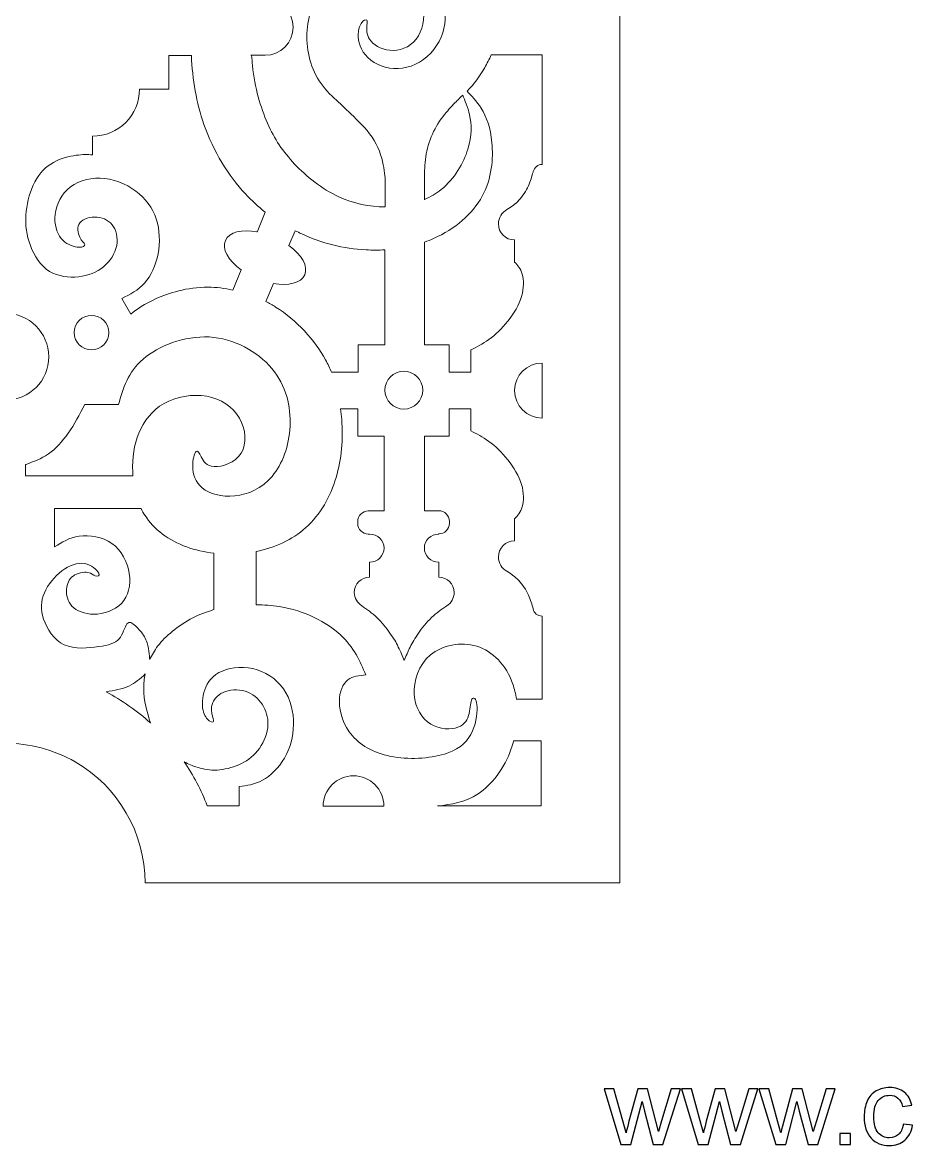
# Model space of a CAD drawing. Header units: centimetres. Extents: x -9.9 to 31.1, y -6.7 to 14.3.
# Drawn here: x 15.31 to 20, y -6.62 to -0.71 of the extents above; entities that cross this region are included whole.
import ezdxf

# ---------------------------------------------------------------- set-up
doc = ezdxf.new("R2010")
doc.units = ezdxf.units.CM
doc.header["$MEASUREMENT"] = 0
doc.layers.add('Layer 1', color=7, linetype='Continuous')

msp = doc.modelspace()

# ---------------------------------------------------------------- linework, layer by layer
at = {"layer": 'Layer 1', "lineweight": 9}
for points, knots in [([(14.488, -5.241), (14.488, -5.241), (11.988, -5.241), (11.988, -5.241), (11.988, -5.241), (11.988, -5.241), (11.988, 3.991), (11.988, 3.991), (11.988, 3.991), (11.988, 3.991), (12.222, 3.991), (12.222, 3.991), (12.222, 3.991), (12.302, 4.462), (12.648, 4.843), (13.11, 4.967), (13.11, 4.967), (13.11, 4.967), (13.11, 5.298), (13.11, 5.298), (13.11, 5.298), (13.11, 5.298), (15.224, 5.298), (15.224, 5.298), (15.224, 5.298), (15.224, 5.298), (17.338, 5.298), (17.338, 5.298), (17.338, 5.298), (17.338, 5.298), (17.338, 4.967), (17.338, 4.967), (17.338, 4.967), (17.8, 4.843), (18.147, 4.461), (18.226, 3.991), (18.226, 3.991), (18.226, 3.991), (18.46, 3.991), (18.46, 3.991), (18.46, 3.991), (18.46, 3.991), (18.46, -5.241), (18.46, -5.241), (18.46, -5.241), (18.46, -5.241), (15.96, -5.241), (15.96, -5.241), (15.96, -5.241), (15.96, -4.978), (15.82, -4.736), (15.592, -4.604), (15.592, -4.604), (15.478, -4.538), (15.351, -4.506), (15.224, -4.506), (15.224, -4.506), (15.097, -4.506), (14.97, -4.539), (14.856, -4.604), (14.856, -4.604), (14.628, -4.735), (14.488, -4.978), (14.488, -5.241)], [0, 0, 0, 0, 0.0588235, 0.0588235, 0.0588235, 0.0588235, 0.1176471, 0.1176471, 0.1176471, 0.1176471, 0.1764706, 0.1764706, 0.1764706, 0.1764706, 0.2352941, 0.2352941, 0.2352941, 0.2352941, 0.2941176, 0.2941176, 0.2941176, 0.2941176, 0.3529412, 0.3529412, 0.3529412, 0.3529412, 0.4117647, 0.4117647, 0.4117647, 0.4117647, 0.4705882, 0.4705882, 0.4705882, 0.4705882, 0.5294118, 0.5294118, 0.5294118, 0.5294118, 0.5882353, 0.5882353, 0.5882353, 0.5882353, 0.6470588, 0.6470588, 0.6470588, 0.6470588, 0.7058824, 0.7058824, 0.7058824, 0.7058824, 0.7647059, 0.7647059, 0.7647059, 0.7647059, 0.8235294, 0.8235294, 0.8235294, 0.8235294, 0.8823529, 0.8823529, 0.8823529, 0.8823529, 1, 1, 1, 1]), ([(16.518, -0.882), (16.518, -0.882), (16.592, -0.882), (16.592, -0.882), (16.592, -0.882), (16.674, -0.882), (16.74, -0.816), (16.74, -0.734), (16.74, -0.734), (16.74, -0.652), (16.674, -0.586), (16.592, -0.586), (16.592, -0.586), (16.592, -0.586), (16.542, -0.586), (16.542, -0.586), (16.542, -0.586), (16.543, -0.584), (16.543, -0.582), (16.544, -0.58), (16.544, -0.58), (16.572, -0.475), (16.624, -0.399), (16.691, -0.339), (16.691, -0.339), (16.739, -0.297), (16.794, -0.264), (16.854, -0.241), (16.854, -0.241), (16.854, -0.243), (16.854, -0.244), (16.854, -0.246), (16.854, -0.246), (16.854, -0.328), (16.92, -0.394), (17.002, -0.394), (17.002, -0.394), (17.084, -0.394), (17.15, -0.328), (17.15, -0.246), (17.15, -0.246), (17.15, -0.235), (17.149, -0.225), (17.147, -0.214), (17.147, -0.214), (17.162, -0.217), (17.176, -0.22), (17.191, -0.224), (17.191, -0.224), (17.275, -0.246), (17.354, -0.286), (17.411, -0.348), (17.411, -0.348), (17.468, -0.41), (17.504, -0.492), (17.524, -0.565), (17.524, -0.565), (17.544, -0.638), (17.548, -0.702), (17.528, -0.764), (17.528, -0.764), (17.508, -0.826), (17.463, -0.885), (17.406, -0.918), (17.406, -0.918), (17.35, -0.952), (17.282, -0.96), (17.225, -0.945), (17.225, -0.945), (17.168, -0.93), (17.122, -0.892), (17.1, -0.849), (17.1, -0.849), (17.078, -0.807), (17.08, -0.76), (17.089, -0.732), (17.089, -0.732), (17.099, -0.704), (17.116, -0.695), (17.124, -0.695), (17.124, -0.695), (17.132, -0.696), (17.131, -0.706), (17.129, -0.725), (17.129, -0.725), (17.127, -0.744), (17.125, -0.771), (17.143, -0.798), (17.143, -0.798), (17.161, -0.825), (17.201, -0.851), (17.249, -0.856), (17.249, -0.856), (17.297, -0.86), (17.354, -0.842), (17.388, -0.798), (17.388, -0.798), (17.422, -0.754), (17.434, -0.684), (17.426, -0.627), (17.426, -0.627), (17.418, -0.57), (17.391, -0.527), (17.354, -0.49), (17.354, -0.49), (17.317, -0.454), (17.271, -0.424), (17.206, -0.416), (17.206, -0.416), (17.141, -0.407), (17.057, -0.419), (16.99, -0.453), (16.99, -0.453), (16.923, -0.487), (16.873, -0.542), (16.843, -0.62), (16.843, -0.62), (16.813, -0.698), (16.802, -0.798), (16.824, -0.889), (16.824, -0.889), (16.845, -0.98), (16.898, -1.062), (16.969, -1.119), (16.969, -1.119), (16.996, -1.145), (17.023, -1.17), (17.059, -1.205), (17.059, -1.205), (17.094, -1.239), (17.138, -1.283), (17.167, -1.331), (17.167, -1.331), (17.196, -1.38), (17.211, -1.434), (17.218, -1.474), (17.218, -1.474), (17.225, -1.515), (17.225, -1.542), (17.225, -1.569), (17.225, -1.569), (17.225, -1.569), (17.225, -1.681), (17.225, -1.681), (17.225, -1.681), (17.142, -1.681), (17.057, -1.663), (16.98, -1.627), (16.98, -1.627), (16.89, -1.586), (16.81, -1.52), (16.748, -1.455), (16.748, -1.455), (16.686, -1.389), (16.642, -1.324), (16.605, -1.24), (16.605, -1.24), (16.568, -1.156), (16.538, -1.054), (16.526, -0.936), (16.526, -0.936), (16.524, -0.918), (16.523, -0.9), (16.521, -0.881), (16.521, -0.881), (16.521, -0.881), (16.518, -0.882), (16.518, -0.882)], [0, 0, 0, 0, 0.0232558, 0.0232558, 0.0232558, 0.0232558, 0.0465116, 0.0465116, 0.0465116, 0.0465116, 0.0697674, 0.0697674, 0.0697674, 0.0697674, 0.0930233, 0.0930233, 0.0930233, 0.0930233, 0.1162791, 0.1162791, 0.1162791, 0.1162791, 0.1395349, 0.1395349, 0.1395349, 0.1395349, 0.1627907, 0.1627907, 0.1627907, 0.1627907, 0.1860465, 0.1860465, 0.1860465, 0.1860465, 0.2093023, 0.2093023, 0.2093023, 0.2093023, 0.2325581, 0.2325581, 0.2325581, 0.2325581, 0.255814, 0.255814, 0.255814, 0.255814, 0.2790698, 0.2790698, 0.2790698, 0.2790698, 0.3023256, 0.3023256, 0.3023256, 0.3023256, 0.3255814, 0.3255814, 0.3255814, 0.3255814, 0.3488372, 0.3488372, 0.3488372, 0.3488372, 0.372093, 0.372093, 0.372093, 0.372093, 0.3953488, 0.3953488, 0.3953488, 0.3953488, 0.4186047, 0.4186047, 0.4186047, 0.4186047, 0.4418605, 0.4418605, 0.4418605, 0.4418605, 0.4651163, 0.4651163, 0.4651163, 0.4651163, 0.4883721, 0.4883721, 0.4883721, 0.4883721, 0.5116279, 0.5116279, 0.5116279, 0.5116279, 0.5348837, 0.5348837, 0.5348837, 0.5348837, 0.5581395, 0.5581395, 0.5581395, 0.5581395, 0.5813953, 0.5813953, 0.5813953, 0.5813953, 0.6046512, 0.6046512, 0.6046512, 0.6046512, 0.627907, 0.627907, 0.627907, 0.627907, 0.6511628, 0.6511628, 0.6511628, 0.6511628, 0.6744186, 0.6744186, 0.6744186, 0.6744186, 0.6976744, 0.6976744, 0.6976744, 0.6976744, 0.7209302, 0.7209302, 0.7209302, 0.7209302, 0.744186, 0.744186, 0.744186, 0.744186, 0.7674419, 0.7674419, 0.7674419, 0.7674419, 0.7906977, 0.7906977, 0.7906977, 0.7906977, 0.8139535, 0.8139535, 0.8139535, 0.8139535, 0.8372093, 0.8372093, 0.8372093, 0.8372093, 0.8604651, 0.8604651, 0.8604651, 0.8604651, 0.8837209, 0.8837209, 0.8837209, 0.8837209, 0.9069767, 0.9069767, 0.9069767, 0.9069767, 0.9302326, 0.9302326, 0.9302326, 0.9302326, 0.9534884, 0.9534884, 0.9534884, 0.9534884, 1, 1, 1, 1]), ([(16.55, -1.812), (16.47, -1.797), (16.403, -1.813), (16.383, -1.857), (16.383, -1.857), (16.363, -1.902), (16.399, -1.964), (16.467, -2.013), (16.467, -2.013), (16.467, -2.013), (16.423, -2.119), (16.423, -2.119), (16.423, -2.119), (16.379, -2.109), (16.335, -2.104), (16.293, -2.104), (16.293, -2.104), (16.18, -2.103), (16.084, -2.135), (16.019, -2.164), (16.019, -2.164), (15.954, -2.193), (15.919, -2.219), (15.885, -2.245), (15.885, -2.245), (15.885, -2.245), (15.838, -2.163), (15.838, -2.163), (15.838, -2.163), (15.881, -2.142), (15.924, -2.12), (15.958, -2.082), (15.958, -2.082), (15.992, -2.044), (16.017, -1.988), (16.029, -1.928), (16.029, -1.928), (16.04, -1.868), (16.038, -1.802), (16.019, -1.744), (16.019, -1.744), (16, -1.686), (15.963, -1.635), (15.911, -1.597), (15.911, -1.597), (15.859, -1.558), (15.79, -1.531), (15.724, -1.529), (15.724, -1.529), (15.658, -1.527), (15.593, -1.55), (15.55, -1.59), (15.55, -1.59), (15.507, -1.631), (15.486, -1.689), (15.485, -1.739), (15.485, -1.739), (15.484, -1.789), (15.502, -1.831), (15.528, -1.857), (15.528, -1.857), (15.554, -1.883), (15.588, -1.892), (15.611, -1.893), (15.611, -1.893), (15.633, -1.894), (15.645, -1.887), (15.643, -1.879), (15.643, -1.879), (15.641, -1.871), (15.626, -1.861), (15.616, -1.84), (15.616, -1.84), (15.606, -1.819), (15.599, -1.787), (15.616, -1.765), (15.616, -1.765), (15.633, -1.743), (15.673, -1.732), (15.708, -1.735), (15.708, -1.735), (15.744, -1.738), (15.775, -1.755), (15.794, -1.785), (15.794, -1.785), (15.813, -1.815), (15.819, -1.859), (15.807, -1.9), (15.807, -1.9), (15.795, -1.941), (15.765, -1.98), (15.727, -2.007), (15.727, -2.007), (15.689, -2.033), (15.643, -2.048), (15.591, -2.05), (15.591, -2.05), (15.54, -2.052), (15.483, -2.042), (15.44, -2.009), (15.44, -2.009), (15.397, -1.975), (15.366, -1.918), (15.349, -1.864), (15.349, -1.864), (15.332, -1.81), (15.328, -1.758), (15.334, -1.704), (15.334, -1.704), (15.34, -1.65), (15.355, -1.593), (15.38, -1.548), (15.38, -1.548), (15.405, -1.502), (15.439, -1.468), (15.478, -1.446), (15.478, -1.446), (15.517, -1.424), (15.562, -1.414), (15.597, -1.409), (15.597, -1.409), (15.632, -1.404), (15.657, -1.405), (15.683, -1.406), (15.683, -1.406), (15.683, -1.406), (15.683, -1.308), (15.683, -1.308), (15.683, -1.308), (15.82, -1.308), (15.931, -1.197), (15.931, -1.06), (15.931, -1.06), (15.931, -1.06), (16.086, -1.06), (16.086, -1.06), (16.086, -1.06), (16.086, -1.06), (16.086, -0.884), (16.086, -0.884), (16.086, -0.884), (16.086, -0.884), (16.204, -0.884), (16.204, -0.884), (16.204, -0.884), (16.209, -1.008), (16.231, -1.133), (16.27, -1.246), (16.27, -1.246), (16.32, -1.391), (16.4, -1.516), (16.489, -1.612), (16.489, -1.612), (16.522, -1.648), (16.557, -1.68), (16.593, -1.708), (16.593, -1.708), (16.593, -1.708), (16.55, -1.813), (16.55, -1.813), (16.55, -1.813), (16.55, -1.813), (16.55, -1.812), (16.55, -1.812)], [0, 0, 0, 0, 0.0238095, 0.0238095, 0.0238095, 0.0238095, 0.047619, 0.047619, 0.047619, 0.047619, 0.0714286, 0.0714286, 0.0714286, 0.0714286, 0.0952381, 0.0952381, 0.0952381, 0.0952381, 0.1190476, 0.1190476, 0.1190476, 0.1190476, 0.1428571, 0.1428571, 0.1428571, 0.1428571, 0.1666667, 0.1666667, 0.1666667, 0.1666667, 0.1904762, 0.1904762, 0.1904762, 0.1904762, 0.2142857, 0.2142857, 0.2142857, 0.2142857, 0.2380952, 0.2380952, 0.2380952, 0.2380952, 0.2619048, 0.2619048, 0.2619048, 0.2619048, 0.2857143, 0.2857143, 0.2857143, 0.2857143, 0.3095238, 0.3095238, 0.3095238, 0.3095238, 0.3333333, 0.3333333, 0.3333333, 0.3333333, 0.3571429, 0.3571429, 0.3571429, 0.3571429, 0.3809524, 0.3809524, 0.3809524, 0.3809524, 0.4047619, 0.4047619, 0.4047619, 0.4047619, 0.4285714, 0.4285714, 0.4285714, 0.4285714, 0.452381, 0.452381, 0.452381, 0.452381, 0.4761905, 0.4761905, 0.4761905, 0.4761905, 0.5, 0.5, 0.5, 0.5, 0.5238095, 0.5238095, 0.5238095, 0.5238095, 0.547619, 0.547619, 0.547619, 0.547619, 0.5714286, 0.5714286, 0.5714286, 0.5714286, 0.5952381, 0.5952381, 0.5952381, 0.5952381, 0.6190476, 0.6190476, 0.6190476, 0.6190476, 0.6428571, 0.6428571, 0.6428571, 0.6428571, 0.6666667, 0.6666667, 0.6666667, 0.6666667, 0.6904762, 0.6904762, 0.6904762, 0.6904762, 0.7142857, 0.7142857, 0.7142857, 0.7142857, 0.7380952, 0.7380952, 0.7380952, 0.7380952, 0.7619048, 0.7619048, 0.7619048, 0.7619048, 0.7857143, 0.7857143, 0.7857143, 0.7857143, 0.8095238, 0.8095238, 0.8095238, 0.8095238, 0.8333333, 0.8333333, 0.8333333, 0.8333333, 0.8571429, 0.8571429, 0.8571429, 0.8571429, 0.8809524, 0.8809524, 0.8809524, 0.8809524, 0.9047619, 0.9047619, 0.9047619, 0.9047619, 0.9285714, 0.9285714, 0.9285714, 0.9285714, 0.952381, 0.952381, 0.952381, 0.952381, 1, 1, 1, 1]), ([(18.004, -1.497), (17.997, -1.52), (17.991, -1.544), (17.979, -1.57), (17.979, -1.57), (17.967, -1.596), (17.948, -1.625), (17.929, -1.646), (17.929, -1.646), (17.909, -1.667), (17.888, -1.681), (17.866, -1.695), (17.866, -1.695), (17.839, -1.709), (17.821, -1.738), (17.821, -1.77), (17.821, -1.77), (17.821, -1.817), (17.859, -1.855), (17.906, -1.855), (17.906, -1.855), (17.906, -1.855), (17.906, -1.971), (17.906, -1.971), (17.906, -1.971), (17.922, -1.988), (17.939, -2.005), (17.947, -2.035), (17.947, -2.035), (17.955, -2.065), (17.956, -2.107), (17.943, -2.152), (17.943, -2.152), (17.93, -2.196), (17.903, -2.243), (17.871, -2.282), (17.871, -2.282), (17.84, -2.322), (17.804, -2.355), (17.771, -2.379), (17.771, -2.379), (17.738, -2.403), (17.707, -2.419), (17.676, -2.434), (17.676, -2.434), (17.676, -2.434), (17.676, -2.551), (17.676, -2.551), (17.676, -2.551), (17.676, -2.551), (17.562, -2.551), (17.562, -2.551), (17.562, -2.551), (17.562, -2.551), (17.562, -2.407), (17.562, -2.407), (17.562, -2.407), (17.562, -2.407), (17.431, -2.407), (17.431, -2.407), (17.431, -2.407), (17.431, -2.407), (17.431, -1.866), (17.431, -1.866), (17.431, -1.866), (17.448, -1.86), (17.464, -1.854), (17.48, -1.847), (17.48, -1.847), (17.591, -1.798), (17.685, -1.718), (17.736, -1.625), (17.736, -1.625), (17.787, -1.531), (17.794, -1.424), (17.787, -1.343), (17.787, -1.343), (17.78, -1.262), (17.759, -1.208), (17.73, -1.161), (17.73, -1.161), (17.706, -1.124), (17.677, -1.091), (17.656, -1.071), (17.656, -1.071), (17.693, -1.034), (17.723, -0.992), (17.749, -0.947), (17.749, -0.947), (17.761, -0.925), (17.773, -0.903), (17.783, -0.88), (17.783, -0.88), (17.783, -0.88), (18.052, -0.88), (18.052, -0.88), (18.052, -0.88), (18.052, -0.88), (18.052, -1.457), (18.052, -1.457), (18.052, -1.457), (18.029, -1.457), (18.01, -1.473), (18.005, -1.495), (18.005, -1.495), (18.005, -1.495), (18.004, -1.497), (18.004, -1.497)], [0, 0, 0, 0, 0.0357143, 0.0357143, 0.0357143, 0.0357143, 0.0714286, 0.0714286, 0.0714286, 0.0714286, 0.1071429, 0.1071429, 0.1071429, 0.1071429, 0.1428571, 0.1428571, 0.1428571, 0.1428571, 0.1785714, 0.1785714, 0.1785714, 0.1785714, 0.2142857, 0.2142857, 0.2142857, 0.2142857, 0.25, 0.25, 0.25, 0.25, 0.2857143, 0.2857143, 0.2857143, 0.2857143, 0.3214286, 0.3214286, 0.3214286, 0.3214286, 0.3571429, 0.3571429, 0.3571429, 0.3571429, 0.3928571, 0.3928571, 0.3928571, 0.3928571, 0.4285714, 0.4285714, 0.4285714, 0.4285714, 0.4642857, 0.4642857, 0.4642857, 0.4642857, 0.5, 0.5, 0.5, 0.5, 0.5357143, 0.5357143, 0.5357143, 0.5357143, 0.5714286, 0.5714286, 0.5714286, 0.5714286, 0.6071429, 0.6071429, 0.6071429, 0.6071429, 0.6428571, 0.6428571, 0.6428571, 0.6428571, 0.6785714, 0.6785714, 0.6785714, 0.6785714, 0.7142857, 0.7142857, 0.7142857, 0.7142857, 0.75, 0.75, 0.75, 0.75, 0.7857143, 0.7857143, 0.7857143, 0.7857143, 0.8214286, 0.8214286, 0.8214286, 0.8214286, 0.8571429, 0.8571429, 0.8571429, 0.8571429, 0.8928571, 0.8928571, 0.8928571, 0.8928571, 0.9285714, 0.9285714, 0.9285714, 0.9285714, 1, 1, 1, 1]), ([(17.431, -1.642), (17.463, -1.628), (17.493, -1.611), (17.52, -1.589), (17.52, -1.589), (17.59, -1.533), (17.638, -1.449), (17.66, -1.377), (17.66, -1.377), (17.683, -1.306), (17.681, -1.246), (17.669, -1.195), (17.669, -1.195), (17.66, -1.154), (17.644, -1.118), (17.633, -1.092), (17.633, -1.092), (17.631, -1.094), (17.629, -1.096), (17.627, -1.098), (17.627, -1.098), (17.612, -1.112), (17.598, -1.127), (17.578, -1.148), (17.578, -1.148), (17.558, -1.169), (17.534, -1.196), (17.511, -1.23), (17.511, -1.23), (17.489, -1.263), (17.469, -1.302), (17.456, -1.342), (17.456, -1.342), (17.443, -1.382), (17.437, -1.422), (17.434, -1.461), (17.434, -1.461), (17.431, -1.499), (17.431, -1.535), (17.431, -1.571), (17.431, -1.571), (17.431, -1.571), (17.431, -1.643), (17.431, -1.643), (17.431, -1.643), (17.431, -1.643), (17.431, -1.642), (17.431, -1.642)], [0, 0, 0, 0, 0.0769231, 0.0769231, 0.0769231, 0.0769231, 0.1538462, 0.1538462, 0.1538462, 0.1538462, 0.2307692, 0.2307692, 0.2307692, 0.2307692, 0.3076923, 0.3076923, 0.3076923, 0.3076923, 0.3846154, 0.3846154, 0.3846154, 0.3846154, 0.4615385, 0.4615385, 0.4615385, 0.4615385, 0.5384615, 0.5384615, 0.5384615, 0.5384615, 0.6153846, 0.6153846, 0.6153846, 0.6153846, 0.6923077, 0.6923077, 0.6923077, 0.6923077, 0.7692308, 0.7692308, 0.7692308, 0.7692308, 0.8461538, 0.8461538, 0.8461538, 0.8461538, 1, 1, 1, 1]), ([(17.223, -1.907), (17.223, -1.907), (17.223, -2.408), (17.223, -2.408), (17.223, -2.408), (17.223, -2.408), (17.083, -2.408), (17.083, -2.408), (17.083, -2.408), (17.083, -2.408), (17.083, -2.552), (17.083, -2.552), (17.083, -2.552), (17.083, -2.552), (16.942, -2.552), (16.942, -2.552), (16.942, -2.552), (16.933, -2.531), (16.923, -2.509), (16.911, -2.487), (16.911, -2.487), (16.853, -2.382), (16.759, -2.278), (16.648, -2.208), (16.648, -2.208), (16.631, -2.198), (16.614, -2.188), (16.597, -2.179), (16.597, -2.179), (16.597, -2.179), (16.636, -2.084), (16.636, -2.084), (16.636, -2.084), (16.715, -2.098), (16.782, -2.083), (16.801, -2.039), (16.801, -2.039), (16.821, -1.994), (16.785, -1.933), (16.718, -1.884), (16.718, -1.884), (16.718, -1.884), (16.75, -1.806), (16.75, -1.806), (16.75, -1.806), (16.762, -1.812), (16.773, -1.817), (16.785, -1.823), (16.785, -1.823), (16.891, -1.872), (17.004, -1.901), (17.124, -1.907), (17.124, -1.907), (17.157, -1.909), (17.19, -1.909), (17.223, -1.907)], [0, 0, 0, 0, 0.0666667, 0.0666667, 0.0666667, 0.0666667, 0.1333333, 0.1333333, 0.1333333, 0.1333333, 0.2, 0.2, 0.2, 0.2, 0.2666667, 0.2666667, 0.2666667, 0.2666667, 0.3333333, 0.3333333, 0.3333333, 0.3333333, 0.4, 0.4, 0.4, 0.4, 0.4666667, 0.4666667, 0.4666667, 0.4666667, 0.5333333, 0.5333333, 0.5333333, 0.5333333, 0.6, 0.6, 0.6, 0.6, 0.6666667, 0.6666667, 0.6666667, 0.6666667, 0.7333333, 0.7333333, 0.7333333, 0.7333333, 0.8, 0.8, 0.8, 0.8, 0.8666667, 0.8666667, 0.8666667, 0.8666667, 1, 1, 1, 1]), ([(15.224, -2.699), (15.098, -2.699), (14.995, -2.597), (14.995, -2.47), (14.995, -2.47), (14.995, -2.344), (15.097, -2.241), (15.224, -2.241), (15.224, -2.241), (15.35, -2.241), (15.453, -2.343), (15.453, -2.47), (15.453, -2.47), (15.453, -2.596), (15.351, -2.699), (15.224, -2.699)], [0, 0, 0, 0, 0.2, 0.2, 0.2, 0.2, 0.4, 0.4, 0.4, 0.4, 0.6, 0.6, 0.6, 0.6, 1, 1, 1, 1]), ([(15.587, -2.343), (15.587, -2.293), (15.628, -2.252), (15.678, -2.252), (15.678, -2.252), (15.728, -2.252), (15.769, -2.293), (15.769, -2.343), (15.769, -2.343), (15.769, -2.393), (15.728, -2.434), (15.678, -2.434), (15.678, -2.434), (15.628, -2.434), (15.587, -2.393), (15.587, -2.343)], [0, 0, 0, 0, 0.2, 0.2, 0.2, 0.2, 0.4, 0.4, 0.4, 0.4, 0.6, 0.6, 0.6, 0.6, 1, 1, 1, 1]), ([(15.331, -3.04), (15.331, -3.04), (15.331, -3.097), (15.331, -3.097), (15.331, -3.097), (15.331, -3.097), (15.896, -3.097), (15.896, -3.097), (15.896, -3.097), (15.895, -3.09), (15.895, -3.083), (15.895, -3.076), (15.895, -3.076), (15.892, -3.001), (15.902, -2.934), (15.928, -2.872), (15.928, -2.872), (15.954, -2.81), (15.996, -2.752), (16.06, -2.716), (16.06, -2.716), (16.124, -2.68), (16.21, -2.665), (16.285, -2.678), (16.285, -2.678), (16.359, -2.692), (16.422, -2.733), (16.457, -2.793), (16.457, -2.793), (16.491, -2.852), (16.498, -2.928), (16.466, -2.978), (16.466, -2.978), (16.435, -3.028), (16.366, -3.051), (16.324, -3.049), (16.324, -3.049), (16.282, -3.047), (16.267, -3.02), (16.256, -2.998), (16.256, -2.998), (16.245, -2.976), (16.238, -2.96), (16.229, -2.969), (16.229, -2.969), (16.22, -2.978), (16.211, -3.011), (16.211, -3.049), (16.211, -3.049), (16.212, -3.087), (16.223, -3.13), (16.261, -3.161), (16.261, -3.161), (16.299, -3.192), (16.364, -3.21), (16.433, -3.203), (16.433, -3.203), (16.502, -3.196), (16.575, -3.164), (16.629, -3.1), (16.629, -3.1), (16.683, -3.036), (16.719, -2.94), (16.724, -2.836), (16.724, -2.836), (16.729, -2.733), (16.703, -2.622), (16.628, -2.532), (16.628, -2.532), (16.553, -2.442), (16.428, -2.373), (16.298, -2.366), (16.298, -2.366), (16.167, -2.359), (16.031, -2.413), (15.95, -2.482), (15.95, -2.482), (15.869, -2.552), (15.845, -2.637), (15.82, -2.722), (15.82, -2.722), (15.82, -2.722), (15.643, -2.722), (15.643, -2.722), (15.643, -2.722), (15.615, -2.774), (15.588, -2.827), (15.556, -2.872), (15.556, -2.872), (15.524, -2.917), (15.489, -2.956), (15.451, -2.982), (15.451, -2.982), (15.413, -3.008), (15.373, -3.023), (15.332, -3.037), (15.332, -3.037), (15.332, -3.037), (15.331, -3.04), (15.331, -3.04)], [0, 0, 0, 0, 0.0384615, 0.0384615, 0.0384615, 0.0384615, 0.0769231, 0.0769231, 0.0769231, 0.0769231, 0.1153846, 0.1153846, 0.1153846, 0.1153846, 0.1538462, 0.1538462, 0.1538462, 0.1538462, 0.1923077, 0.1923077, 0.1923077, 0.1923077, 0.2307692, 0.2307692, 0.2307692, 0.2307692, 0.2692308, 0.2692308, 0.2692308, 0.2692308, 0.3076923, 0.3076923, 0.3076923, 0.3076923, 0.3461538, 0.3461538, 0.3461538, 0.3461538, 0.3846154, 0.3846154, 0.3846154, 0.3846154, 0.4230769, 0.4230769, 0.4230769, 0.4230769, 0.4615385, 0.4615385, 0.4615385, 0.4615385, 0.5, 0.5, 0.5, 0.5, 0.5384615, 0.5384615, 0.5384615, 0.5384615, 0.5769231, 0.5769231, 0.5769231, 0.5769231, 0.6153846, 0.6153846, 0.6153846, 0.6153846, 0.6538462, 0.6538462, 0.6538462, 0.6538462, 0.6923077, 0.6923077, 0.6923077, 0.6923077, 0.7307692, 0.7307692, 0.7307692, 0.7307692, 0.7692308, 0.7692308, 0.7692308, 0.7692308, 0.8076923, 0.8076923, 0.8076923, 0.8076923, 0.8461538, 0.8461538, 0.8461538, 0.8461538, 0.8846154, 0.8846154, 0.8846154, 0.8846154, 0.9230769, 0.9230769, 0.9230769, 0.9230769, 1, 1, 1, 1]), ([(18.051, -2.793), (17.971, -2.793), (17.906, -2.728), (17.906, -2.648), (17.906, -2.648), (17.906, -2.568), (17.971, -2.503), (18.051, -2.503), (18.051, -2.503), (18.051, -2.503), (18.051, -2.793), (18.051, -2.793)], [0, 0, 0, 0, 0.25, 0.25, 0.25, 0.25, 0.5, 0.5, 0.5, 0.5, 1, 1, 1, 1]), ([(17.323, -2.546), (17.268, -2.546), (17.223, -2.591), (17.223, -2.646), (17.223, -2.646), (17.223, -2.701), (17.268, -2.746), (17.323, -2.746), (17.323, -2.746), (17.378, -2.746), (17.423, -2.701), (17.423, -2.646), (17.423, -2.646), (17.423, -2.591), (17.378, -2.546), (17.323, -2.546)], [0, 0, 0, 0, 0.2, 0.2, 0.2, 0.2, 0.4, 0.4, 0.4, 0.4, 0.6, 0.6, 0.6, 0.6, 1, 1, 1, 1]), ([(17.507, -3.403), (17.538, -3.403), (17.563, -3.378), (17.563, -3.347), (17.563, -3.347), (17.563, -3.347), (17.563, -3.337), (17.563, -3.337), (17.563, -3.337), (17.563, -3.306), (17.538, -3.281), (17.507, -3.281), (17.507, -3.281), (17.507, -3.281), (17.431, -3.281), (17.431, -3.281), (17.431, -3.281), (17.431, -3.281), (17.431, -2.888), (17.431, -2.888), (17.431, -2.888), (17.431, -2.888), (17.562, -2.888), (17.562, -2.888), (17.562, -2.888), (17.562, -2.888), (17.562, -2.744), (17.562, -2.744), (17.562, -2.744), (17.562, -2.744), (17.676, -2.744), (17.676, -2.744), (17.676, -2.744), (17.676, -2.744), (17.676, -2.861), (17.676, -2.861), (17.676, -2.861), (17.707, -2.876), (17.738, -2.892), (17.771, -2.916), (17.771, -2.916), (17.804, -2.94), (17.84, -2.974), (17.871, -3.013), (17.871, -3.013), (17.902, -3.053), (17.93, -3.099), (17.943, -3.143), (17.943, -3.143), (17.956, -3.187), (17.956, -3.23), (17.947, -3.26), (17.947, -3.26), (17.939, -3.29), (17.922, -3.307), (17.906, -3.324), (17.906, -3.324), (17.906, -3.324), (17.906, -3.44), (17.906, -3.44), (17.906, -3.44), (17.859, -3.44), (17.821, -3.478), (17.821, -3.525), (17.821, -3.525), (17.821, -3.557), (17.839, -3.586), (17.866, -3.6), (17.866, -3.6), (17.887, -3.614), (17.909, -3.628), (17.929, -3.649), (17.929, -3.649), (17.949, -3.67), (17.967, -3.699), (17.979, -3.725), (17.979, -3.725), (17.991, -3.751), (17.998, -3.775), (18.004, -3.798), (18.004, -3.798), (18.009, -3.82), (18.028, -3.836), (18.051, -3.836), (18.051, -3.836), (18.051, -3.836), (18.051, -4.273), (18.051, -4.273), (18.051, -4.273), (18.051, -4.273), (17.915, -4.273), (17.915, -4.273), (17.915, -4.273), (17.915, -4.273), (17.916, -4.273), (17.916, -4.273), (17.916, -4.273), (17.912, -4.246), (17.906, -4.219), (17.897, -4.195), (17.897, -4.195), (17.863, -4.094), (17.791, -4.021), (17.707, -3.995), (17.707, -3.995), (17.623, -3.969), (17.525, -3.988), (17.463, -4.041), (17.463, -4.041), (17.401, -4.093), (17.374, -4.178), (17.378, -4.249), (17.378, -4.249), (17.382, -4.32), (17.418, -4.376), (17.465, -4.405), (17.465, -4.405), (17.512, -4.434), (17.572, -4.435), (17.608, -4.422), (17.608, -4.422), (17.645, -4.408), (17.66, -4.38), (17.667, -4.349), (17.667, -4.349), (17.674, -4.318), (17.674, -4.285), (17.682, -4.273), (17.682, -4.273), (17.689, -4.261), (17.704, -4.269), (17.708, -4.302), (17.708, -4.302), (17.712, -4.335), (17.706, -4.391), (17.685, -4.441), (17.685, -4.441), (17.663, -4.49), (17.626, -4.532), (17.552, -4.558), (17.552, -4.558), (17.477, -4.584), (17.365, -4.594), (17.271, -4.578), (17.271, -4.578), (17.177, -4.563), (17.1, -4.522), (17.052, -4.467), (17.052, -4.467), (17.004, -4.412), (16.984, -4.341), (16.984, -4.287), (16.984, -4.287), (16.983, -4.232), (17.002, -4.193), (17.028, -4.172), (17.028, -4.172), (17.054, -4.151), (17.089, -4.149), (17.123, -4.146), (17.123, -4.146), (17.092, -4.073), (17.061, -4.001), (16.989, -3.934), (16.989, -3.934), (16.916, -3.868), (16.802, -3.807), (16.667, -3.786), (16.667, -3.786), (16.628, -3.78), (16.587, -3.777), (16.545, -3.777), (16.545, -3.777), (16.545, -3.777), (16.545, -3.496), (16.545, -3.496), (16.545, -3.496), (16.644, -3.476), (16.735, -3.434), (16.806, -3.371), (16.806, -3.371), (16.885, -3.301), (16.937, -3.205), (16.966, -3.106), (16.966, -3.106), (16.996, -3.007), (17.003, -2.905), (16.996, -2.801), (16.996, -2.801), (16.995, -2.782), (16.993, -2.763), (16.99, -2.745), (16.99, -2.745), (16.99, -2.745), (17.08, -2.745), (17.08, -2.745), (17.08, -2.745), (17.08, -2.745), (17.08, -2.889), (17.08, -2.889), (17.08, -2.889), (17.08, -2.889), (17.22, -2.889), (17.22, -2.889), (17.22, -2.889), (17.22, -2.889), (17.22, -3.282), (17.22, -3.282), (17.22, -3.282), (17.22, -3.282), (17.136, -3.282), (17.136, -3.282), (17.136, -3.282), (17.105, -3.282), (17.08, -3.307), (17.08, -3.338), (17.08, -3.338), (17.08, -3.338), (17.08, -3.348), (17.08, -3.348), (17.08, -3.348), (17.08, -3.379), (17.105, -3.404), (17.136, -3.404), (17.136, -3.404), (17.136, -3.404), (17.143, -3.404), (17.143, -3.404), (17.143, -3.404), (17.185, -3.404), (17.219, -3.437), (17.219, -3.478), (17.219, -3.478), (17.219, -3.519), (17.185, -3.552), (17.143, -3.552), (17.143, -3.552), (17.143, -3.552), (17.143, -3.631), (17.143, -3.631), (17.143, -3.631), (17.098, -3.631), (17.062, -3.667), (17.062, -3.712), (17.062, -3.712), (17.062, -3.741), (17.078, -3.767), (17.101, -3.782), (17.101, -3.782), (17.128, -3.801), (17.156, -3.819), (17.181, -3.844), (17.181, -3.844), (17.207, -3.869), (17.231, -3.899), (17.25, -3.926), (17.25, -3.926), (17.269, -3.953), (17.283, -3.975), (17.294, -3.999), (17.294, -3.999), (17.306, -4.022), (17.315, -4.046), (17.325, -4.07), (17.325, -4.07), (17.335, -4.046), (17.344, -4.022), (17.356, -3.999), (17.356, -3.999), (17.368, -3.976), (17.382, -3.953), (17.4, -3.926), (17.4, -3.926), (17.419, -3.899), (17.443, -3.869), (17.469, -3.844), (17.469, -3.844), (17.495, -3.819), (17.522, -3.801), (17.549, -3.782), (17.549, -3.782), (17.572, -3.768), (17.588, -3.742), (17.588, -3.712), (17.588, -3.712), (17.588, -3.667), (17.552, -3.631), (17.507, -3.631), (17.507, -3.631), (17.507, -3.631), (17.507, -3.552), (17.507, -3.552), (17.507, -3.552), (17.465, -3.552), (17.431, -3.519), (17.431, -3.478), (17.431, -3.478), (17.431, -3.437), (17.465, -3.404), (17.507, -3.404), (17.507, -3.404), (17.508, -3.404), (17.504, -3.404), (17.505, -3.404), (17.505, -3.404), (17.505, -3.404), (17.507, -3.403), (17.507, -3.403)], [0, 0, 0, 0, 0.0128205, 0.0128205, 0.0128205, 0.0128205, 0.025641, 0.025641, 0.025641, 0.025641, 0.0384615, 0.0384615, 0.0384615, 0.0384615, 0.0512821, 0.0512821, 0.0512821, 0.0512821, 0.0641026, 0.0641026, 0.0641026, 0.0641026, 0.0769231, 0.0769231, 0.0769231, 0.0769231, 0.0897436, 0.0897436, 0.0897436, 0.0897436, 0.1025641, 0.1025641, 0.1025641, 0.1025641, 0.1153846, 0.1153846, 0.1153846, 0.1153846, 0.1282051, 0.1282051, 0.1282051, 0.1282051, 0.1410256, 0.1410256, 0.1410256, 0.1410256, 0.1538462, 0.1538462, 0.1538462, 0.1538462, 0.1666667, 0.1666667, 0.1666667, 0.1666667, 0.1794872, 0.1794872, 0.1794872, 0.1794872, 0.1923077, 0.1923077, 0.1923077, 0.1923077, 0.2051282, 0.2051282, 0.2051282, 0.2051282, 0.2179487, 0.2179487, 0.2179487, 0.2179487, 0.2307692, 0.2307692, 0.2307692, 0.2307692, 0.2435897, 0.2435897, 0.2435897, 0.2435897, 0.2564103, 0.2564103, 0.2564103, 0.2564103, 0.2692308, 0.2692308, 0.2692308, 0.2692308, 0.2820513, 0.2820513, 0.2820513, 0.2820513, 0.2948718, 0.2948718, 0.2948718, 0.2948718, 0.3076923, 0.3076923, 0.3076923, 0.3076923, 0.3205128, 0.3205128, 0.3205128, 0.3205128, 0.3333333, 0.3333333, 0.3333333, 0.3333333, 0.3461538, 0.3461538, 0.3461538, 0.3461538, 0.3589744, 0.3589744, 0.3589744, 0.3589744, 0.3717949, 0.3717949, 0.3717949, 0.3717949, 0.3846154, 0.3846154, 0.3846154, 0.3846154, 0.3974359, 0.3974359, 0.3974359, 0.3974359, 0.4102564, 0.4102564, 0.4102564, 0.4102564, 0.4230769, 0.4230769, 0.4230769, 0.4230769, 0.4358974, 0.4358974, 0.4358974, 0.4358974, 0.4487179, 0.4487179, 0.4487179, 0.4487179, 0.4615385, 0.4615385, 0.4615385, 0.4615385, 0.474359, 0.474359, 0.474359, 0.474359, 0.4871795, 0.4871795, 0.4871795, 0.4871795, 0.5, 0.5, 0.5, 0.5, 0.5128205, 0.5128205, 0.5128205, 0.5128205, 0.525641, 0.525641, 0.525641, 0.525641, 0.5384615, 0.5384615, 0.5384615, 0.5384615, 0.5512821, 0.5512821, 0.5512821, 0.5512821, 0.5641026, 0.5641026, 0.5641026, 0.5641026, 0.5769231, 0.5769231, 0.5769231, 0.5769231, 0.5897436, 0.5897436, 0.5897436, 0.5897436, 0.6025641, 0.6025641, 0.6025641, 0.6025641, 0.6153846, 0.6153846, 0.6153846, 0.6153846, 0.6282051, 0.6282051, 0.6282051, 0.6282051, 0.6410256, 0.6410256, 0.6410256, 0.6410256, 0.6538462, 0.6538462, 0.6538462, 0.6538462, 0.6666667, 0.6666667, 0.6666667, 0.6666667, 0.6794872, 0.6794872, 0.6794872, 0.6794872, 0.6923077, 0.6923077, 0.6923077, 0.6923077, 0.7051282, 0.7051282, 0.7051282, 0.7051282, 0.7179487, 0.7179487, 0.7179487, 0.7179487, 0.7307692, 0.7307692, 0.7307692, 0.7307692, 0.7435897, 0.7435897, 0.7435897, 0.7435897, 0.7564103, 0.7564103, 0.7564103, 0.7564103, 0.7692308, 0.7692308, 0.7692308, 0.7692308, 0.7820513, 0.7820513, 0.7820513, 0.7820513, 0.7948718, 0.7948718, 0.7948718, 0.7948718, 0.8076923, 0.8076923, 0.8076923, 0.8076923, 0.8205128, 0.8205128, 0.8205128, 0.8205128, 0.8333333, 0.8333333, 0.8333333, 0.8333333, 0.8461538, 0.8461538, 0.8461538, 0.8461538, 0.8589744, 0.8589744, 0.8589744, 0.8589744, 0.8717949, 0.8717949, 0.8717949, 0.8717949, 0.8846154, 0.8846154, 0.8846154, 0.8846154, 0.8974359, 0.8974359, 0.8974359, 0.8974359, 0.9102564, 0.9102564, 0.9102564, 0.9102564, 0.9230769, 0.9230769, 0.9230769, 0.9230769, 0.9358974, 0.9358974, 0.9358974, 0.9358974, 0.9487179, 0.9487179, 0.9487179, 0.9487179, 0.9615385, 0.9615385, 0.9615385, 0.9615385, 0.974359, 0.974359, 0.974359, 0.974359, 1, 1, 1, 1]), ([(15.985, -4.064), (15.997, -4.041), (16.009, -4.018), (16.028, -3.993), (16.028, -3.993), (16.047, -3.968), (16.073, -3.942), (16.105, -3.916), (16.105, -3.916), (16.137, -3.89), (16.174, -3.864), (16.212, -3.845), (16.212, -3.845), (16.249, -3.826), (16.286, -3.814), (16.323, -3.802), (16.323, -3.802), (16.323, -3.802), (16.323, -3.505), (16.323, -3.505), (16.323, -3.505), (16.273, -3.499), (16.224, -3.488), (16.18, -3.472), (16.18, -3.472), (16.083, -3.437), (16.006, -3.378), (15.96, -3.306), (15.96, -3.306), (15.952, -3.294), (15.945, -3.282), (15.939, -3.269), (15.939, -3.269), (15.939, -3.269), (15.484, -3.269), (15.484, -3.269), (15.484, -3.269), (15.484, -3.269), (15.484, -3.472), (15.484, -3.472), (15.484, -3.472), (15.522, -3.447), (15.56, -3.423), (15.613, -3.415), (15.613, -3.415), (15.667, -3.408), (15.736, -3.417), (15.786, -3.453), (15.786, -3.453), (15.836, -3.489), (15.868, -3.551), (15.877, -3.612), (15.877, -3.612), (15.886, -3.672), (15.872, -3.731), (15.836, -3.769), (15.836, -3.769), (15.8, -3.807), (15.741, -3.826), (15.691, -3.826), (15.691, -3.826), (15.641, -3.826), (15.599, -3.809), (15.575, -3.783), (15.575, -3.783), (15.551, -3.758), (15.545, -3.724), (15.547, -3.695), (15.547, -3.695), (15.549, -3.666), (15.559, -3.641), (15.581, -3.625), (15.581, -3.625), (15.603, -3.609), (15.638, -3.603), (15.659, -3.606), (15.659, -3.606), (15.68, -3.609), (15.687, -3.62), (15.698, -3.624), (15.698, -3.624), (15.709, -3.628), (15.724, -3.626), (15.716, -3.61), (15.716, -3.61), (15.708, -3.594), (15.678, -3.565), (15.641, -3.559), (15.641, -3.559), (15.604, -3.553), (15.561, -3.569), (15.522, -3.598), (15.522, -3.598), (15.483, -3.627), (15.449, -3.67), (15.43, -3.713), (15.43, -3.713), (15.411, -3.757), (15.409, -3.801), (15.426, -3.852), (15.426, -3.852), (15.443, -3.903), (15.48, -3.962), (15.535, -3.987), (15.535, -3.987), (15.59, -4.012), (15.662, -4.005), (15.715, -3.997), (15.715, -3.997), (15.768, -3.989), (15.802, -3.98), (15.823, -3.956), (15.823, -3.956), (15.844, -3.932), (15.853, -3.893), (15.865, -3.877), (15.865, -3.877), (15.877, -3.862), (15.892, -3.871), (15.909, -3.887), (15.909, -3.887), (15.926, -3.902), (15.944, -3.924), (15.957, -3.945), (15.957, -3.945), (15.969, -3.966), (15.975, -3.987), (15.979, -4.006), (15.979, -4.006), (15.982, -4.025), (15.983, -4.043), (15.984, -4.061), (15.984, -4.061), (15.984, -4.061), (15.985, -4.064), (15.985, -4.064)], [0, 0, 0, 0, 0.0285714, 0.0285714, 0.0285714, 0.0285714, 0.0571429, 0.0571429, 0.0571429, 0.0571429, 0.0857143, 0.0857143, 0.0857143, 0.0857143, 0.1142857, 0.1142857, 0.1142857, 0.1142857, 0.1428571, 0.1428571, 0.1428571, 0.1428571, 0.1714286, 0.1714286, 0.1714286, 0.1714286, 0.2, 0.2, 0.2, 0.2, 0.2285714, 0.2285714, 0.2285714, 0.2285714, 0.2571429, 0.2571429, 0.2571429, 0.2571429, 0.2857143, 0.2857143, 0.2857143, 0.2857143, 0.3142857, 0.3142857, 0.3142857, 0.3142857, 0.3428571, 0.3428571, 0.3428571, 0.3428571, 0.3714286, 0.3714286, 0.3714286, 0.3714286, 0.4, 0.4, 0.4, 0.4, 0.4285714, 0.4285714, 0.4285714, 0.4285714, 0.4571429, 0.4571429, 0.4571429, 0.4571429, 0.4857143, 0.4857143, 0.4857143, 0.4857143, 0.5142857, 0.5142857, 0.5142857, 0.5142857, 0.5428571, 0.5428571, 0.5428571, 0.5428571, 0.5714286, 0.5714286, 0.5714286, 0.5714286, 0.6, 0.6, 0.6, 0.6, 0.6285714, 0.6285714, 0.6285714, 0.6285714, 0.6571429, 0.6571429, 0.6571429, 0.6571429, 0.6857143, 0.6857143, 0.6857143, 0.6857143, 0.7142857, 0.7142857, 0.7142857, 0.7142857, 0.7428571, 0.7428571, 0.7428571, 0.7428571, 0.7714286, 0.7714286, 0.7714286, 0.7714286, 0.8, 0.8, 0.8, 0.8, 0.8285714, 0.8285714, 0.8285714, 0.8285714, 0.8571429, 0.8571429, 0.8571429, 0.8571429, 0.8857143, 0.8857143, 0.8857143, 0.8857143, 0.9142857, 0.9142857, 0.9142857, 0.9142857, 0.9428571, 0.9428571, 0.9428571, 0.9428571, 1, 1, 1, 1]), ([(16.166, -4.604), (16.188, -4.615), (16.21, -4.626), (16.239, -4.634), (16.239, -4.634), (16.268, -4.642), (16.303, -4.649), (16.34, -4.647), (16.34, -4.647), (16.377, -4.645), (16.417, -4.635), (16.454, -4.619), (16.454, -4.619), (16.491, -4.603), (16.525, -4.58), (16.553, -4.546), (16.553, -4.546), (16.58, -4.512), (16.601, -4.466), (16.606, -4.425), (16.606, -4.425), (16.612, -4.383), (16.602, -4.346), (16.584, -4.313), (16.584, -4.313), (16.566, -4.28), (16.539, -4.252), (16.502, -4.237), (16.502, -4.237), (16.465, -4.222), (16.419, -4.221), (16.384, -4.233), (16.384, -4.233), (16.349, -4.245), (16.326, -4.27), (16.316, -4.294), (16.316, -4.294), (16.306, -4.318), (16.31, -4.341), (16.314, -4.357), (16.314, -4.357), (16.318, -4.374), (16.322, -4.384), (16.321, -4.39), (16.321, -4.39), (16.32, -4.396), (16.313, -4.397), (16.302, -4.39), (16.302, -4.39), (16.291, -4.383), (16.276, -4.368), (16.268, -4.342), (16.268, -4.342), (16.26, -4.316), (16.259, -4.278), (16.27, -4.239), (16.27, -4.239), (16.281, -4.2), (16.304, -4.159), (16.349, -4.134), (16.349, -4.134), (16.395, -4.109), (16.463, -4.099), (16.527, -4.113), (16.527, -4.113), (16.591, -4.127), (16.651, -4.165), (16.689, -4.219), (16.689, -4.219), (16.727, -4.273), (16.743, -4.342), (16.742, -4.407), (16.742, -4.407), (16.741, -4.472), (16.724, -4.532), (16.694, -4.584), (16.694, -4.584), (16.664, -4.635), (16.62, -4.678), (16.578, -4.701), (16.578, -4.701), (16.536, -4.724), (16.496, -4.729), (16.456, -4.734), (16.456, -4.734), (16.456, -4.734), (16.456, -4.836), (16.456, -4.836), (16.456, -4.836), (16.456, -4.836), (16.288, -4.836), (16.288, -4.836), (16.288, -4.836), (16.256, -4.753), (16.215, -4.674), (16.166, -4.603), (16.166, -4.603), (16.166, -4.603), (16.166, -4.604), (16.166, -4.604)], [0, 0, 0, 0, 0.0384615, 0.0384615, 0.0384615, 0.0384615, 0.0769231, 0.0769231, 0.0769231, 0.0769231, 0.1153846, 0.1153846, 0.1153846, 0.1153846, 0.1538462, 0.1538462, 0.1538462, 0.1538462, 0.1923077, 0.1923077, 0.1923077, 0.1923077, 0.2307692, 0.2307692, 0.2307692, 0.2307692, 0.2692308, 0.2692308, 0.2692308, 0.2692308, 0.3076923, 0.3076923, 0.3076923, 0.3076923, 0.3461538, 0.3461538, 0.3461538, 0.3461538, 0.3846154, 0.3846154, 0.3846154, 0.3846154, 0.4230769, 0.4230769, 0.4230769, 0.4230769, 0.4615385, 0.4615385, 0.4615385, 0.4615385, 0.5, 0.5, 0.5, 0.5, 0.5384615, 0.5384615, 0.5384615, 0.5384615, 0.5769231, 0.5769231, 0.5769231, 0.5769231, 0.6153846, 0.6153846, 0.6153846, 0.6153846, 0.6538462, 0.6538462, 0.6538462, 0.6538462, 0.6923077, 0.6923077, 0.6923077, 0.6923077, 0.7307692, 0.7307692, 0.7307692, 0.7307692, 0.7692308, 0.7692308, 0.7692308, 0.7692308, 0.8076923, 0.8076923, 0.8076923, 0.8076923, 0.8461538, 0.8461538, 0.8461538, 0.8461538, 0.8846154, 0.8846154, 0.8846154, 0.8846154, 0.9230769, 0.9230769, 0.9230769, 0.9230769, 1, 1, 1, 1]), ([(15.989, -4.4), (15.971, -4.342), (15.953, -4.283), (15.953, -4.214), (15.953, -4.214), (15.953, -4.191), (15.956, -4.166), (15.961, -4.141), (15.961, -4.141), (15.935, -4.165), (15.909, -4.189), (15.874, -4.205), (15.874, -4.205), (15.84, -4.221), (15.797, -4.228), (15.755, -4.235), (15.755, -4.235), (15.839, -4.28), (15.918, -4.335), (15.989, -4.399), (15.989, -4.399), (15.989, -4.399), (15.989, -4.4), (15.989, -4.4)], [0, 0, 0, 0, 0.1428571, 0.1428571, 0.1428571, 0.1428571, 0.2857143, 0.2857143, 0.2857143, 0.2857143, 0.4285714, 0.4285714, 0.4285714, 0.4285714, 0.5714286, 0.5714286, 0.5714286, 0.5714286, 0.7142857, 0.7142857, 0.7142857, 0.7142857, 1, 1, 1, 1]), ([(17.901, -4.493), (17.901, -4.493), (18.047, -4.493), (18.047, -4.493), (18.047, -4.493), (18.047, -4.493), (18.047, -4.836), (18.047, -4.836), (18.047, -4.836), (18.047, -4.836), (17.501, -4.836), (17.501, -4.836), (17.501, -4.836), (17.572, -4.828), (17.644, -4.819), (17.714, -4.773), (17.714, -4.773), (17.784, -4.726), (17.853, -4.641), (17.889, -4.534), (17.889, -4.534), (17.894, -4.521), (17.897, -4.507), (17.901, -4.493), (17.901, -4.493), (17.901, -4.493), (17.9, -4.493), (17.901, -4.493)], [0, 0, 0, 0, 0.125, 0.125, 0.125, 0.125, 0.25, 0.25, 0.25, 0.25, 0.375, 0.375, 0.375, 0.375, 0.5, 0.5, 0.5, 0.5, 0.625, 0.625, 0.625, 0.625, 0.75, 0.75, 0.75, 0.75, 1, 1, 1, 1]), ([(16.898, -4.837), (16.898, -4.749), (16.97, -4.677), (17.058, -4.677), (17.058, -4.677), (17.146, -4.677), (17.218, -4.749), (17.218, -4.837), (17.218, -4.837), (17.218, -4.837), (16.898, -4.837), (16.898, -4.837)], [0, 0, 0, 0, 0.25, 0.25, 0.25, 0.25, 0.5, 0.5, 0.5, 0.5, 1, 1, 1, 1])]:
    msp.add_open_spline(points, degree=3, knots=knots, dxfattribs=at)
at = {"layer": 'Layer 1'}
for points, knots in [([(18.4664, -6.61864), (18.4664, -6.61864), (18.37788, -6.3257), (18.37788, -6.3257), (18.37788, -6.3257), (18.37788, -6.3257), (18.42981, -6.3257), (18.42981, -6.3257), (18.42981, -6.3257), (18.42981, -6.3257), (18.47656, -6.49475), (18.47656, -6.49475), (18.47656, -6.49475), (18.47656, -6.49475), (18.49312, -6.55768), (18.49312, -6.55768), (18.49312, -6.55768), (18.49378, -6.55458), (18.49886, -6.53444), (18.50827, -6.49729), (18.50827, -6.49729), (18.50827, -6.49729), (18.55464, -6.3257), (18.55464, -6.3257), (18.55464, -6.3257), (18.55464, -6.3257), (18.60554, -6.3257), (18.60554, -6.3257), (18.60554, -6.3257), (18.60554, -6.3257), (18.64966, -6.49578), (18.64966, -6.49578), (18.64966, -6.49578), (18.64966, -6.49578), (18.66405, -6.55157), (18.66405, -6.55157), (18.66405, -6.55157), (18.66405, -6.55157), (18.68089, -6.49503), (18.68089, -6.49503), (18.68089, -6.49503), (18.68089, -6.49503), (18.7315, -6.3257), (18.7315, -6.3257), (18.7315, -6.3257), (18.7315, -6.3257), (18.77976, -6.3257), (18.77976, -6.3257), (18.77976, -6.3257), (18.77976, -6.3257), (18.68785, -6.61864), (18.68785, -6.61864), (18.68785, -6.61864), (18.68785, -6.61864), (18.63649, -6.61864), (18.63649, -6.61864), (18.63649, -6.61864), (18.63649, -6.61864), (18.59002, -6.44338), (18.59002, -6.44338), (18.59002, -6.44338), (18.59002, -6.44338), (18.57826, -6.39324), (18.57826, -6.39324), (18.57826, -6.39324), (18.57826, -6.39324), (18.51899, -6.61864), (18.51899, -6.61864), (18.51899, -6.61864), (18.51899, -6.61864), (18.4664, -6.61864), (18.4664, -6.61864)], [0, 0, 0, 0, 0.0526316, 0.0526316, 0.0526316, 0.0526316, 0.1052632, 0.1052632, 0.1052632, 0.1052632, 0.1578947, 0.1578947, 0.1578947, 0.1578947, 0.2105263, 0.2105263, 0.2105263, 0.2105263, 0.2631579, 0.2631579, 0.2631579, 0.2631579, 0.3157895, 0.3157895, 0.3157895, 0.3157895, 0.3684211, 0.3684211, 0.3684211, 0.3684211, 0.4210526, 0.4210526, 0.4210526, 0.4210526, 0.4736842, 0.4736842, 0.4736842, 0.4736842, 0.5263158, 0.5263158, 0.5263158, 0.5263158, 0.5789474, 0.5789474, 0.5789474, 0.5789474, 0.6315789, 0.6315789, 0.6315789, 0.6315789, 0.6842105, 0.6842105, 0.6842105, 0.6842105, 0.7368421, 0.7368421, 0.7368421, 0.7368421, 0.7894737, 0.7894737, 0.7894737, 0.7894737, 0.8421053, 0.8421053, 0.8421053, 0.8421053, 0.8947368, 0.8947368, 0.8947368, 0.8947368, 1, 1, 1, 1]), ([(18.87402, -6.61864), (18.87402, -6.61864), (18.7855, -6.3257), (18.7855, -6.3257), (18.7855, -6.3257), (18.7855, -6.3257), (18.83743, -6.3257), (18.83743, -6.3257), (18.83743, -6.3257), (18.83743, -6.3257), (18.88418, -6.49475), (18.88418, -6.49475), (18.88418, -6.49475), (18.88418, -6.49475), (18.90074, -6.55768), (18.90074, -6.55768), (18.90074, -6.55768), (18.9014, -6.55458), (18.90648, -6.53444), (18.91589, -6.49729), (18.91589, -6.49729), (18.91589, -6.49729), (18.96226, -6.3257), (18.96226, -6.3257), (18.96226, -6.3257), (18.96226, -6.3257), (19.01316, -6.3257), (19.01316, -6.3257), (19.01316, -6.3257), (19.01316, -6.3257), (19.05728, -6.49578), (19.05728, -6.49578), (19.05728, -6.49578), (19.05728, -6.49578), (19.07167, -6.55157), (19.07167, -6.55157), (19.07167, -6.55157), (19.07167, -6.55157), (19.08851, -6.49503), (19.08851, -6.49503), (19.08851, -6.49503), (19.08851, -6.49503), (19.13912, -6.3257), (19.13912, -6.3257), (19.13912, -6.3257), (19.13912, -6.3257), (19.18738, -6.3257), (19.18738, -6.3257), (19.18738, -6.3257), (19.18738, -6.3257), (19.09547, -6.61864), (19.09547, -6.61864), (19.09547, -6.61864), (19.09547, -6.61864), (19.04411, -6.61864), (19.04411, -6.61864), (19.04411, -6.61864), (19.04411, -6.61864), (18.99764, -6.44338), (18.99764, -6.44338), (18.99764, -6.44338), (18.99764, -6.44338), (18.98588, -6.39324), (18.98588, -6.39324), (18.98588, -6.39324), (18.98588, -6.39324), (18.92661, -6.61864), (18.92661, -6.61864), (18.92661, -6.61864), (18.92661, -6.61864), (18.87402, -6.61864), (18.87402, -6.61864)], [0, 0, 0, 0, 0.0526316, 0.0526316, 0.0526316, 0.0526316, 0.1052632, 0.1052632, 0.1052632, 0.1052632, 0.1578947, 0.1578947, 0.1578947, 0.1578947, 0.2105263, 0.2105263, 0.2105263, 0.2105263, 0.2631579, 0.2631579, 0.2631579, 0.2631579, 0.3157895, 0.3157895, 0.3157895, 0.3157895, 0.3684211, 0.3684211, 0.3684211, 0.3684211, 0.4210526, 0.4210526, 0.4210526, 0.4210526, 0.4736842, 0.4736842, 0.4736842, 0.4736842, 0.5263158, 0.5263158, 0.5263158, 0.5263158, 0.5789474, 0.5789474, 0.5789474, 0.5789474, 0.6315789, 0.6315789, 0.6315789, 0.6315789, 0.6842105, 0.6842105, 0.6842105, 0.6842105, 0.7368421, 0.7368421, 0.7368421, 0.7368421, 0.7894737, 0.7894737, 0.7894737, 0.7894737, 0.8421053, 0.8421053, 0.8421053, 0.8421053, 0.8947368, 0.8947368, 0.8947368, 0.8947368, 1, 1, 1, 1]), ([(19.28164, -6.61864), (19.28164, -6.61864), (19.19312, -6.3257), (19.19312, -6.3257), (19.19312, -6.3257), (19.19312, -6.3257), (19.24505, -6.3257), (19.24505, -6.3257), (19.24505, -6.3257), (19.24505, -6.3257), (19.2918, -6.49475), (19.2918, -6.49475), (19.2918, -6.49475), (19.2918, -6.49475), (19.30836, -6.55768), (19.30836, -6.55768), (19.30836, -6.55768), (19.30902, -6.55458), (19.3141, -6.53444), (19.32351, -6.49729), (19.32351, -6.49729), (19.32351, -6.49729), (19.36988, -6.3257), (19.36988, -6.3257), (19.36988, -6.3257), (19.36988, -6.3257), (19.42078, -6.3257), (19.42078, -6.3257), (19.42078, -6.3257), (19.42078, -6.3257), (19.4649, -6.49578), (19.4649, -6.49578), (19.4649, -6.49578), (19.4649, -6.49578), (19.47929, -6.55157), (19.47929, -6.55157), (19.47929, -6.55157), (19.47929, -6.55157), (19.49613, -6.49503), (19.49613, -6.49503), (19.49613, -6.49503), (19.49613, -6.49503), (19.54674, -6.3257), (19.54674, -6.3257), (19.54674, -6.3257), (19.54674, -6.3257), (19.595, -6.3257), (19.595, -6.3257), (19.595, -6.3257), (19.595, -6.3257), (19.50309, -6.61864), (19.50309, -6.61864), (19.50309, -6.61864), (19.50309, -6.61864), (19.45173, -6.61864), (19.45173, -6.61864), (19.45173, -6.61864), (19.45173, -6.61864), (19.40526, -6.44338), (19.40526, -6.44338), (19.40526, -6.44338), (19.40526, -6.44338), (19.3935, -6.39324), (19.3935, -6.39324), (19.3935, -6.39324), (19.3935, -6.39324), (19.33423, -6.61864), (19.33423, -6.61864), (19.33423, -6.61864), (19.33423, -6.61864), (19.28164, -6.61864), (19.28164, -6.61864)], [0, 0, 0, 0, 0.0526316, 0.0526316, 0.0526316, 0.0526316, 0.1052632, 0.1052632, 0.1052632, 0.1052632, 0.1578947, 0.1578947, 0.1578947, 0.1578947, 0.2105263, 0.2105263, 0.2105263, 0.2105263, 0.2631579, 0.2631579, 0.2631579, 0.2631579, 0.3157895, 0.3157895, 0.3157895, 0.3157895, 0.3684211, 0.3684211, 0.3684211, 0.3684211, 0.4210526, 0.4210526, 0.4210526, 0.4210526, 0.4736842, 0.4736842, 0.4736842, 0.4736842, 0.5263158, 0.5263158, 0.5263158, 0.5263158, 0.5789474, 0.5789474, 0.5789474, 0.5789474, 0.6315789, 0.6315789, 0.6315789, 0.6315789, 0.6842105, 0.6842105, 0.6842105, 0.6842105, 0.7368421, 0.7368421, 0.7368421, 0.7368421, 0.7894737, 0.7894737, 0.7894737, 0.7894737, 0.8421053, 0.8421053, 0.8421053, 0.8421053, 0.8947368, 0.8947368, 0.8947368, 0.8947368, 1, 1, 1, 1]), ([(19.95361, -6.5114), (19.95361, -6.5114), (20.00215, -6.51817), (20.00215, -6.51817), (20.00215, -6.51817), (19.99679, -6.55157), (19.98324, -6.57762), (19.96132, -6.59653), (19.96132, -6.59653), (19.9394, -6.61544), (19.9124, -6.62485), (19.88051, -6.62485), (19.88051, -6.62485), (19.84053, -6.62485), (19.80836, -6.61177), (19.78409, -6.58562), (19.78409, -6.58562), (19.75972, -6.55947), (19.74759, -6.52203), (19.74759, -6.4733), (19.74759, -6.4733), (19.74759, -6.44169), (19.75286, -6.41412), (19.7633, -6.39042), (19.7633, -6.39042), (19.77374, -6.36681), (19.78964, -6.34903), (19.81109, -6.33727), (19.81109, -6.33727), (19.83244, -6.32541), (19.85568, -6.31949), (19.88089, -6.31949), (19.88089, -6.31949), (19.91259, -6.31949), (19.93865, -6.32748), (19.95878, -6.34357), (19.95878, -6.34357), (19.97901, -6.35966), (19.99199, -6.38252), (19.99763, -6.41205), (19.99763, -6.41205), (19.99763, -6.41205), (19.94966, -6.41939), (19.94966, -6.41939), (19.94966, -6.41939), (19.94505, -6.39973), (19.93696, -6.38496), (19.9252, -6.37499), (19.9252, -6.37499), (19.91353, -6.36511), (19.89942, -6.36013), (19.88287, -6.36013), (19.88287, -6.36013), (19.85784, -6.36013), (19.83752, -6.36906), (19.82181, -6.38694), (19.82181, -6.38694), (19.8062, -6.40491), (19.79839, -6.43313), (19.79839, -6.47189), (19.79839, -6.47189), (19.79839, -6.51121), (19.80591, -6.53971), (19.82096, -6.55749), (19.82096, -6.55749), (19.83611, -6.57527), (19.85577, -6.58421), (19.87995, -6.58421), (19.87995, -6.58421), (19.89952, -6.58421), (19.91579, -6.57828), (19.92877, -6.56634), (19.92877, -6.56634), (19.94185, -6.55448), (19.95013, -6.53614), (19.95361, -6.5114)], [0, 0, 0, 0, 0.05, 0.05, 0.05, 0.05, 0.1, 0.1, 0.1, 0.1, 0.15, 0.15, 0.15, 0.15, 0.2, 0.2, 0.2, 0.2, 0.25, 0.25, 0.25, 0.25, 0.3, 0.3, 0.3, 0.3, 0.35, 0.35, 0.35, 0.35, 0.4, 0.4, 0.4, 0.4, 0.45, 0.45, 0.45, 0.45, 0.5, 0.5, 0.5, 0.5, 0.55, 0.55, 0.55, 0.55, 0.6, 0.6, 0.6, 0.6, 0.65, 0.65, 0.65, 0.65, 0.7, 0.7, 0.7, 0.7, 0.75, 0.75, 0.75, 0.75, 0.8, 0.8, 0.8, 0.8, 0.85, 0.85, 0.85, 0.85, 0.9, 0.9, 0.9, 0.9, 1, 1, 1, 1]), ([(19.61955, -6.61864), (19.61955, -6.61864), (19.61955, -6.5622), (19.61955, -6.5622), (19.61955, -6.5622), (19.61955, -6.5622), (19.676, -6.5622), (19.676, -6.5622), (19.676, -6.5622), (19.676, -6.5622), (19.676, -6.61864), (19.676, -6.61864), (19.676, -6.61864), (19.676, -6.61864), (19.61955, -6.61864), (19.61955, -6.61864)], [0, 0, 0, 0, 0.2, 0.2, 0.2, 0.2, 0.4, 0.4, 0.4, 0.4, 0.6, 0.6, 0.6, 0.6, 1, 1, 1, 1])]:
    msp.add_open_spline(points, degree=3, knots=knots, dxfattribs=at)

doc.saveas('drawing.dxf')
